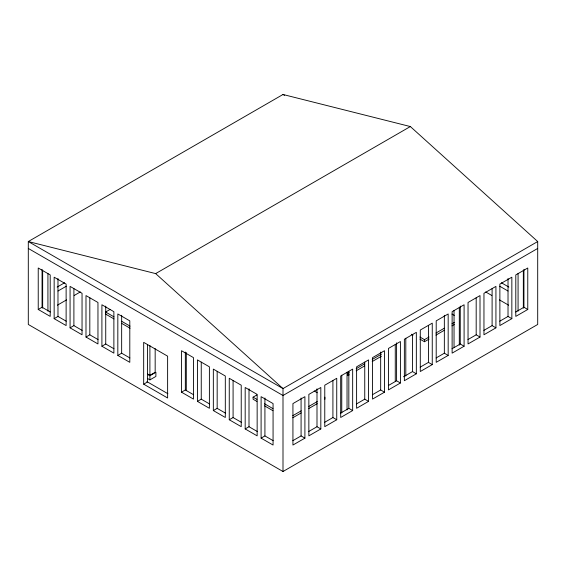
<?xml version="1.0" encoding="UTF-8"?>
<svg xmlns="http://www.w3.org/2000/svg" width="566" height="566" viewBox="0 0 566 566"><rect width="100%" height="100%" fill="white"/><g stroke="black" fill="none" stroke-linecap="round" stroke-linejoin="round"><path stroke-width="0.85" d="M283 94.487L28.3 241.54L28.3 324.46L283 471.513L537.7 324.46L537.7 241.54L410.35 126.551L283 94.487L284.528 95.371M57.145 287.075L64.623 282.759M57.98 291.016L66.215 286.269M38.233 309.468L50.204 316.38L50.204 274.913L38.233 268.001L38.233 309.468L42.061 307.253L50.296 312.007M57.378 305.187L66.555 299.888M74.203 295.473L80.322 291.943M54.152 318.658L66.123 325.57L66.123 284.104L54.152 277.199L54.152 318.658L57.98 316.444L66.215 321.198M537.7 241.54L283 388.587L28.3 241.54L155.65 273.604L410.35 126.551M70.071 327.848L82.042 334.761L82.042 293.294L70.071 286.389L70.071 327.848L73.898 325.634L82.134 330.388M114.021 318.948L105.623 314.095L105.623 312.022L110.2 309.376M85.99 337.039L97.96 343.951L97.96 302.485L85.99 295.579L85.99 337.039L89.817 334.824L98.052 339.579M101.908 346.229L113.879 353.142L113.879 311.675L101.908 304.77L101.908 346.229L105.736 344.015L113.971 348.769M117.827 355.42L129.798 362.332L129.798 320.865L117.827 313.96L117.827 355.42L121.655 353.205L129.89 357.96M147.648 374.02L149.905 375.322L155.169 372.279L155.169 348.578M147.662 374.437L149.905 375.739L155.891 372.279L155.891 376.425L149.905 379.885L147.662 378.583M143.679 384.165L167.621 397.99L167.621 356.17L143.679 342.352L143.679 384.165L147.514 381.958L147.514 344.496M181.502 392.181L193.473 399.094L193.473 357.627L181.502 350.722L181.502 392.181L185.33 389.974L193.565 394.721M197.421 401.372L209.392 408.284L209.392 366.818L197.421 359.912L197.421 401.372L201.248 399.164L209.484 403.912M213.34 410.562L225.31 417.475L225.31 376.008L213.34 369.103L213.34 410.562L217.167 408.355L225.402 413.102M256.9 401.435L253.08 399.228L253.08 397.155L256.9 394.955M229.258 419.753L241.229 426.665L241.229 385.205L229.258 378.293L229.258 419.753L233.086 417.545L241.321 422.293M537.7 248.446L283 395.5L28.3 248.446M245.177 428.943L257.148 435.855L257.148 394.396L245.177 387.484L245.177 428.943L249.005 426.736L257.24 431.483M349.279 372.711L347.75 373.595L347.75 375.668L349.279 374.784M356.156 368.742L364.561 363.888M372.202 359.481L381.364 354.189M356.156 370.815L364.561 365.961M372.202 361.554L381.364 356.262M292.806 415.685L301.211 410.831M308.845 406.423L317.25 401.57M419.887 337.018L424.472 339.664L429.056 337.018M435.933 333.049L444.338 328.195M451.979 323.787L454.272 322.464M292.806 417.758L301.211 412.904M308.845 408.496L317.25 403.643M419.887 339.091L424.472 341.737L429.056 339.091M435.933 335.122L444.338 330.268M451.979 325.86L454.272 324.537M261.096 438.134L273.067 445.046L273.067 403.586L261.096 396.674L261.096 438.134L264.923 435.926L273.159 440.673M292.841 440.673L301.077 435.926L304.904 438.134L304.904 396.674L292.933 403.586L292.933 445.046L304.904 438.134M308.76 431.483L316.995 426.736L320.823 428.943L320.823 387.484L308.852 394.396L308.852 435.855L320.823 428.943M324.679 422.293L332.914 417.545L336.742 419.753L336.742 378.293L324.771 385.205L324.771 426.665L336.742 419.753M340.598 413.102L348.833 408.355L352.66 410.562L352.66 369.103L340.69 376.008L340.69 417.475L352.66 410.562M356.516 403.912L364.752 399.164L368.579 401.372L368.579 359.912L356.608 366.818L356.608 408.284L368.579 401.372M372.435 394.721L380.67 389.974L384.498 392.181L384.498 350.722L372.527 357.627L372.527 399.094L384.498 392.181M388.354 385.531L396.589 380.784L400.417 382.991L400.417 341.531L388.446 348.437L388.446 389.903L400.417 382.991M403.53 376.772L412.508 371.586L416.335 373.801L416.335 332.341L404.365 339.246L404.365 380.713L416.335 373.801M420.191 367.15L428.427 362.396L432.254 364.61L432.254 323.151L420.283 330.056L420.283 371.522L432.254 364.61M436.11 357.96L444.345 353.205L448.173 355.42L448.173 313.96L436.202 320.865L436.202 362.332L448.173 355.42M452.029 348.769L460.264 344.015L464.092 346.229L464.092 304.77L452.121 311.675L452.121 353.142L464.092 346.229M467.948 339.579L476.183 334.824L480.01 337.039L480.01 295.579L468.04 302.485L468.04 343.951L480.01 337.039M483.866 330.388L492.102 325.634L495.929 327.848L495.929 286.389L483.958 293.294L483.958 334.761L495.929 327.848M499.785 321.198L508.02 316.444L511.848 318.658L511.848 277.199L499.877 284.104L499.877 325.57L511.848 318.658M515.704 312.007L523.939 307.253L527.767 309.468L527.767 268.001L515.796 274.913L515.796 316.38L527.767 309.468M501.377 282.759L508.855 287.075M499.785 286.269L508.02 291.016M485.678 291.943L491.797 295.473M499.445 299.888L508.622 305.187M451.979 314.08L454.272 315.404M411.489 334.237L413.01 335.122M314.194 390.986L317.25 392.747M105.623 312.022L114.021 316.875M121.662 321.283L130.067 326.136M253.08 397.155L256.9 399.363M264.534 403.77L272.939 408.624M121.662 323.356L130.067 328.209M264.534 405.843L272.939 410.697M146.863 381.576L167.869 393.71M155.65 273.604L283 388.587L283 471.513M523.939 269.324L523.939 307.253M523.338 270.392L523.338 308.137M518.074 273.435L518.074 311.18M508.02 278.514L508.02 316.444M492.102 288.582L492.102 325.634M476.183 297.773L476.183 334.824M460.264 306.086L460.264 344.015M459.302 307.366L459.302 345.111M454.038 310.465L454.038 347.333M444.345 315.276L444.345 353.205M428.427 325.351L428.427 362.396M424.472 339.664L424.472 341.737M412.508 334.541L412.508 371.586M405.801 338.249L405.801 375.994M396.589 342.847L396.589 380.784M395.266 344.397L395.266 381.265M380.67 352.038L380.67 389.974M364.752 362.113L364.752 399.164M348.833 371.303L348.833 408.355M347.036 372.18L347.036 409.925M341.765 375.223L341.765 412.968M332.914 380.493L332.914 417.545M324.891 397.155L324.891 399.228M316.995 388.8L316.995 426.736M301.077 397.99L301.077 435.926M264.923 397.99L264.923 435.926M249.005 388.8L249.005 426.736M233.086 380.493L233.086 417.545M217.167 371.303L217.167 408.355M201.248 362.113L201.248 399.164M186.292 352.505L186.292 390.25M185.33 352.038L185.33 389.974M149.905 345.479L149.905 375.322M149.905 375.739L149.905 379.885M121.655 315.276L121.655 353.205M105.736 306.086L105.736 344.015M89.817 297.773L89.817 334.824M73.898 288.582L73.898 325.634M57.98 278.514L57.98 316.444M47.926 273.435L47.926 311.18M42.662 270.392L42.662 308.137M42.061 269.324L42.061 307.253"/></g></svg>
